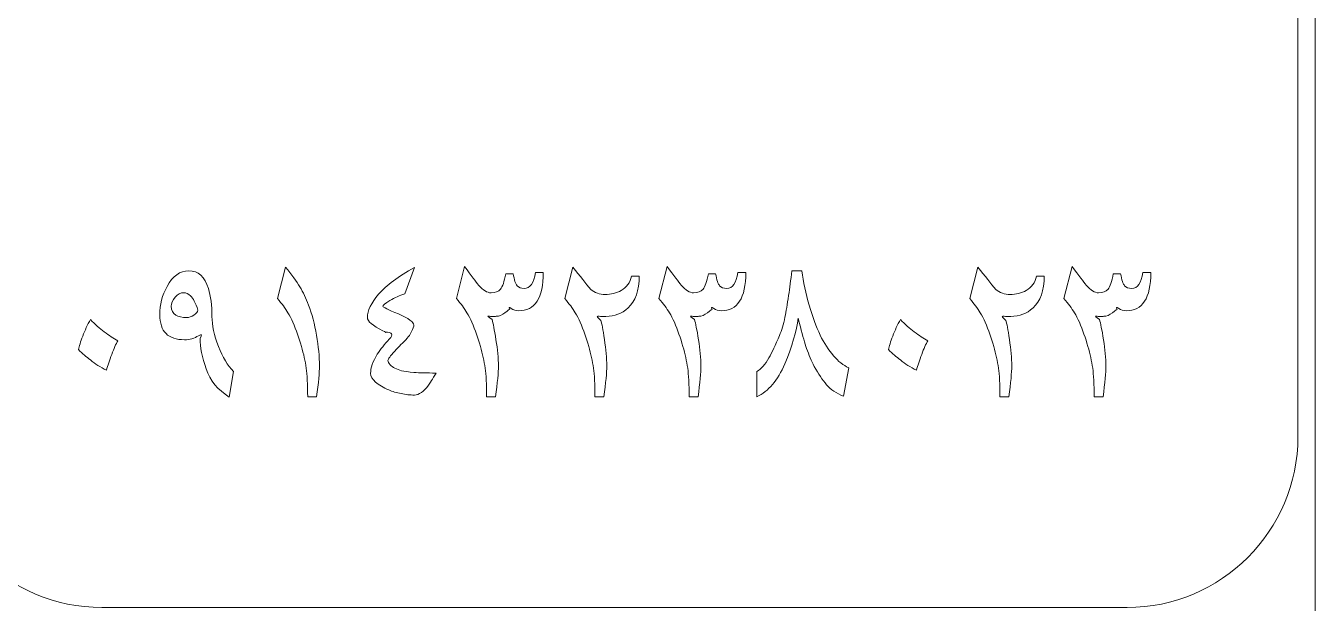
# Model space of a CAD drawing. Header units: millimetres. Extents: x 62 to 462, y 96 to 456.
# Drawn here: x 425.05 to 462.31, y 376.43 to 393.12 of the extents above; entities that cross this region are included whole.
import ezdxf

# ---------------------------------------------------------------- set-up
doc = ezdxf.new("R2010")
doc.units = ezdxf.units.MM
doc.header["$MEASUREMENT"] = 0
doc.layers.add('Layer 1', color=7, linetype='Continuous')

msp = doc.modelspace()

# ---------------------------------------------------------------- linework, layer by layer
at = {"layer": 'Layer 1', "color": 242, "lineweight": 18}
msp.add_lwpolyline([(62.3067, 95.8033), (462.3067, 95.8033), (462.3067, 455.8033), (62.3067, 455.8033), (62.3067, 95.8033)], close=True, dxfattribs=at)
at = {"layer": 'Layer 1', "color": 250, "lineweight": 18}
msp.add_open_spline([(427.2442, 415.8033), (427.2442, 415.8033), (456.8692, 415.8033), (456.8692, 415.8033), (459.5887, 415.8033), (461.8067, 413.5853), (461.8067, 410.8658), (461.8067, 410.8658), (461.8067, 381.2408), (461.8067, 381.2408), (461.8067, 378.5213), (459.5887, 376.3033), (456.8692, 376.3033), (456.8692, 376.3033), (427.2442, 376.3033), (427.2442, 376.3033), (424.5247, 376.3033), (422.3067, 378.5213), (422.3067, 381.2408), (422.3067, 381.2408), (422.3067, 410.8658), (422.3067, 410.8658), (422.3067, 413.5853), (424.5247, 415.8033), (427.2442, 415.8033)], degree=3, knots=[0, 0, 0, 0, 0.125, 0.125, 0.125, 0.25, 0.25, 0.25, 0.375, 0.375, 0.375, 0.5, 0.5, 0.5, 0.625, 0.625, 0.625, 0.75, 0.75, 0.75, 0.875, 0.875, 0.875, 1, 1, 1, 1], dxfattribs=at)
at = {"layer": 'Layer 1', "color": 250, "lineweight": 9}
for points, knots in [([(431.0486, 383.1292), (431.0486, 383.1292), (430.9197, 382.3884), (430.9197, 382.3884), (430.5969, 382.5916), (430.3775, 382.8633), (430.2591, 383.2011), (430.1418, 383.539), (430.0826, 383.8316), (430.0826, 384.0789), (430.1465, 384.1962), (430.1314, 384.224), (430.0385, 384.1602), (429.9189, 384.0835), (429.7842, 384.0441), (429.6368, 384.0441), (429.3964, 384.0441), (429.2176, 384.1044), (429.098, 384.2229), (428.9784, 384.3425), (428.9192, 384.5236), (428.9192, 384.7662), (428.9192, 385.0577), (428.9889, 385.3317), (429.1271, 385.5859), (429.2919, 385.8867), (429.5032, 386.0376), (429.7598, 386.0376), (430.0269, 386.0376), (430.215, 385.8669), (430.3241, 385.5244), (430.3926, 385.3084), (430.4263, 385.0402), (430.4263, 384.7175), (430.4263, 384.462), (430.4878, 384.1741), (430.612, 383.8537), (430.7351, 383.5344), (430.8814, 383.2929), (431.0486, 383.1292)], [0, 0, 0, 0, 0.0769231, 0.0769231, 0.0769231, 0.1538462, 0.1538462, 0.1538462, 0.2307692, 0.2307692, 0.2307692, 0.3076923, 0.3076923, 0.3076923, 0.3846154, 0.3846154, 0.3846154, 0.4615385, 0.4615385, 0.4615385, 0.5384615, 0.5384615, 0.5384615, 0.6153846, 0.6153846, 0.6153846, 0.6923077, 0.6923077, 0.6923077, 0.7692308, 0.7692308, 0.7692308, 0.8461538, 0.8461538, 0.8461538, 0.9230769, 0.9230769, 0.9230769, 1, 1, 1, 1]), ([(433.532, 383.2859), (433.532, 383.0978), (433.5053, 382.7994), (433.4508, 382.3919), (433.4508, 382.3919), (433.1918, 382.3919), (433.1918, 382.3919), (433.1918, 382.7541), (433.1779, 383.0328), (433.15, 383.2267), (433.121, 383.4206), (433.0757, 383.6284), (433.0119, 383.8502), (432.9422, 384.0952), (432.8598, 384.3285), (432.7669, 384.548), (432.7216, 384.6501), (432.6729, 384.743), (432.6206, 384.8266), (432.5463, 384.952), (432.4465, 385.0867), (432.3211, 385.2318), (432.3211, 385.2318), (432.5498, 386.1432), (432.5498, 386.1432), (432.7332, 385.9238), (432.8714, 385.7334), (432.9654, 385.5755), (433.0606, 385.4164), (433.1431, 385.2411), (433.2162, 385.0484), (433.3138, 384.7918), (433.3904, 384.5004), (433.4473, 384.1753), (433.5042, 383.8502), (433.532, 383.5541), (433.532, 383.2859)], [0, 0, 0, 0, 0.0833333, 0.0833333, 0.0833333, 0.1666667, 0.1666667, 0.1666667, 0.25, 0.25, 0.25, 0.3333333, 0.3333333, 0.3333333, 0.4166667, 0.4166667, 0.4166667, 0.5, 0.5, 0.5, 0.5833333, 0.5833333, 0.5833333, 0.6666667, 0.6666667, 0.6666667, 0.75, 0.75, 0.75, 0.8333333, 0.8333333, 0.8333333, 0.9166667, 0.9166667, 0.9166667, 1, 1, 1, 1]), ([(436.9002, 383.0816), (436.798, 382.9051), (436.726, 382.7878), (436.6831, 382.7321), (436.5426, 382.5405), (436.4079, 382.4453), (436.2814, 382.4453), (436.1478, 382.4453), (436.0166, 382.4592), (435.8889, 382.4871), (435.76, 382.5138), (435.6416, 382.5486), (435.5325, 382.5916), (435.3769, 382.6578), (435.2503, 382.7332), (435.154, 382.8203), (435.0576, 382.9062), (435.0088, 382.9887), (435.0088, 383.0688), (435.0088, 383.2337), (435.0739, 383.4183), (435.2027, 383.6226), (435.2956, 383.7677), (435.4117, 383.914), (435.5499, 384.0615), (435.6811, 384.1973), (435.6405, 384.2658), (435.428, 384.2658), (435.4733, 384.2472), (435.45, 384.2612), (435.3595, 384.3065), (435.0646, 384.4493), (434.9171, 384.577), (434.9171, 384.6908), (434.9171, 384.8835), (435.0251, 385.1053), (435.2399, 385.3572), (435.4651, 385.6184), (435.8111, 385.8774), (436.2779, 386.1328), (436.2779, 386.1328), (435.9992, 385.3677), (435.9992, 385.3677), (435.8494, 385.3224), (435.7055, 385.2585), (435.5685, 385.1761), (435.4315, 385.0925), (435.363, 385.0379), (435.363, 385.0101), (435.363, 384.9903), (435.5127, 384.916), (435.8123, 384.7895), (436.1107, 384.6629), (436.2605, 384.5549), (436.2605, 384.4667), (436.2605, 384.4295), (436.2384, 384.368), (436.1943, 384.2809), (436.1502, 384.1938), (436.1084, 384.1311), (436.07, 384.0917), (435.9481, 383.9651), (435.8262, 383.8397), (435.7066, 383.7143), (435.5766, 383.5738), (435.5127, 383.4844), (435.5127, 383.4461), (435.5127, 383.4078), (435.5336, 383.3648), (435.5778, 383.3196), (435.6474, 383.2453), (435.7577, 383.1884), (435.9075, 383.1501), (435.9864, 383.1292), (436.106, 383.1129), (436.2639, 383.1001), (436.423, 383.0885), (436.6355, 383.0816), (436.9002, 383.0816)], [0, 0, 0, 0, 0.0384615, 0.0384615, 0.0384615, 0.0769231, 0.0769231, 0.0769231, 0.1153846, 0.1153846, 0.1153846, 0.1538462, 0.1538462, 0.1538462, 0.1923077, 0.1923077, 0.1923077, 0.2307692, 0.2307692, 0.2307692, 0.2692308, 0.2692308, 0.2692308, 0.3076923, 0.3076923, 0.3076923, 0.3461538, 0.3461538, 0.3461538, 0.3846154, 0.3846154, 0.3846154, 0.4230769, 0.4230769, 0.4230769, 0.4615385, 0.4615385, 0.4615385, 0.5, 0.5, 0.5, 0.5384615, 0.5384615, 0.5384615, 0.5769231, 0.5769231, 0.5769231, 0.6153846, 0.6153846, 0.6153846, 0.6538462, 0.6538462, 0.6538462, 0.6923077, 0.6923077, 0.6923077, 0.7307692, 0.7307692, 0.7307692, 0.7692308, 0.7692308, 0.7692308, 0.8076923, 0.8076923, 0.8076923, 0.8461538, 0.8461538, 0.8461538, 0.8846154, 0.8846154, 0.8846154, 0.9230769, 0.9230769, 0.9230769, 0.9615385, 0.9615385, 0.9615385, 1, 1, 1, 1]), ([(439.4487, 385.5279), (439.6182, 385.5279), (439.7261, 385.6811), (439.7714, 385.9865), (439.7714, 385.9865), (440.0002, 385.9865), (440.0002, 385.9865), (440.0002, 385.2492), (439.761, 384.8812), (439.2849, 384.8812), (439.2106, 384.8812), (439.1398, 384.9044), (439.0725, 384.9508), (439.0063, 384.9973), (438.9912, 384.988), (439.0307, 384.9218), (439.033, 384.9334), (438.9877, 384.9021), (438.8937, 384.8266), (438.8101, 384.7569), (438.7253, 384.721), (438.6394, 384.721), (438.6278, 384.721), (438.6139, 384.721), (438.5964, 384.7198), (438.579, 384.7186), (438.5593, 384.7175), (438.5372, 384.7175), (438.4966, 384.7175), (438.456, 384.7221), (438.4165, 384.7302), (438.377, 384.7384), (438.4107, 384.7035), (438.5198, 384.6257), (438.55, 384.5224), (438.5872, 384.3285), (438.6336, 384.0441), (438.68, 383.7608), (438.7033, 383.5077), (438.7033, 383.2859), (438.7033, 383.0978), (438.6766, 382.7994), (438.622, 382.3919), (438.622, 382.3919), (438.3631, 382.3919), (438.3631, 382.3919), (438.3631, 382.7541), (438.3491, 383.0328), (438.3213, 383.2267), (438.2922, 383.4206), (438.247, 383.6284), (438.1831, 383.8502), (438.1134, 384.0952), (438.031, 384.3285), (437.9381, 384.548), (437.8928, 384.6501), (437.8441, 384.743), (437.7918, 384.8266), (437.7175, 384.952), (437.6177, 385.0867), (437.4923, 385.2318), (437.4923, 385.2318), (437.7245, 386.1572), (437.7245, 386.1572), (437.9219, 385.8936), (438.0577, 385.7171), (438.132, 385.6266), (438.2621, 385.4768), (438.3805, 385.4013), (438.4896, 385.4013), (438.6139, 385.4013), (438.7056, 385.4373), (438.7648, 385.507), (438.8217, 385.5755), (438.8728, 385.7241), (438.9181, 385.9528), (438.9181, 385.9528), (439.1294, 385.9528), (439.1294, 385.9528), (439.1607, 385.7717), (439.199, 385.6556), (439.2443, 385.6045), (439.2896, 385.5534), (439.3581, 385.5279), (439.4487, 385.5279)], [0, 0, 0, 0, 0.0357143, 0.0357143, 0.0357143, 0.0714286, 0.0714286, 0.0714286, 0.1071429, 0.1071429, 0.1071429, 0.1428571, 0.1428571, 0.1428571, 0.1785714, 0.1785714, 0.1785714, 0.2142857, 0.2142857, 0.2142857, 0.25, 0.25, 0.25, 0.2857143, 0.2857143, 0.2857143, 0.3214286, 0.3214286, 0.3214286, 0.3571429, 0.3571429, 0.3571429, 0.3928571, 0.3928571, 0.3928571, 0.4285714, 0.4285714, 0.4285714, 0.4642857, 0.4642857, 0.4642857, 0.5, 0.5, 0.5, 0.5357143, 0.5357143, 0.5357143, 0.5714286, 0.5714286, 0.5714286, 0.6071429, 0.6071429, 0.6071429, 0.6428571, 0.6428571, 0.6428571, 0.6785714, 0.6785714, 0.6785714, 0.7142857, 0.7142857, 0.7142857, 0.75, 0.75, 0.75, 0.7857143, 0.7857143, 0.7857143, 0.8214286, 0.8214286, 0.8214286, 0.8571429, 0.8571429, 0.8571429, 0.8928571, 0.8928571, 0.8928571, 0.9285714, 0.9285714, 0.9285714, 0.9642857, 0.9642857, 0.9642857, 1, 1, 1, 1]), ([(441.7858, 385.3537), (441.9565, 385.3537), (442.1109, 385.3932), (442.2514, 385.4698), (442.4128, 385.5581), (442.5115, 385.6962), (442.5474, 385.8843), (442.5474, 385.8843), (442.7727, 385.8843), (442.7727, 385.8843), (442.7727, 385.4675), (442.6647, 385.1598), (442.4488, 384.9625), (442.2723, 384.7999), (442.0575, 384.7175), (441.8067, 384.7175), (441.8067, 384.7175), (441.7556, 384.7175), (441.7556, 384.7175), (441.6825, 384.7175), (441.6233, 384.7198), (441.5768, 384.7244), (441.5304, 384.7291), (441.5606, 384.6884), (441.6674, 384.6025), (441.6894, 384.5236), (441.7231, 384.3401), (441.7672, 384.0534), (441.8113, 383.7666), (441.8334, 383.51), (441.8334, 383.2859), (441.8334, 383.0978), (441.8067, 382.7994), (441.7521, 382.3919), (441.7521, 382.3919), (441.4932, 382.3919), (441.4932, 382.3919), (441.4932, 382.7541), (441.4793, 383.0328), (441.4514, 383.2267), (441.4224, 383.4206), (441.3771, 383.6284), (441.3133, 383.8502), (441.2424, 384.0952), (441.1612, 384.3285), (441.0683, 384.548), (441.023, 384.6501), (440.9742, 384.743), (440.922, 384.8266), (440.8477, 384.952), (440.7478, 385.0867), (440.6224, 385.2318), (440.6224, 385.2318), (440.85, 386.1467), (440.85, 386.1467), (441.0636, 385.8832), (441.2366, 385.6684), (441.3713, 385.5), (441.4886, 385.4025), (441.6267, 385.3537), (441.7858, 385.3537)], [0, 0, 0, 0, 0.05, 0.05, 0.05, 0.1, 0.1, 0.1, 0.15, 0.15, 0.15, 0.2, 0.2, 0.2, 0.25, 0.25, 0.25, 0.3, 0.3, 0.3, 0.35, 0.35, 0.35, 0.4, 0.4, 0.4, 0.45, 0.45, 0.45, 0.5, 0.5, 0.5, 0.55, 0.55, 0.55, 0.6, 0.6, 0.6, 0.65, 0.65, 0.65, 0.7, 0.7, 0.7, 0.75, 0.75, 0.75, 0.8, 0.8, 0.8, 0.85, 0.85, 0.85, 0.9, 0.9, 0.9, 0.95, 0.95, 0.95, 1, 1, 1, 1]), ([(445.3003, 385.5279), (445.4698, 385.5279), (445.5777, 385.6811), (445.623, 385.9865), (445.623, 385.9865), (445.8518, 385.9865), (445.8518, 385.9865), (445.8518, 385.2492), (445.6126, 384.8812), (445.1365, 384.8812), (445.0622, 384.8812), (444.9914, 384.9044), (444.9241, 384.9508), (444.8579, 384.9973), (444.8428, 384.988), (444.8823, 384.9218), (444.8846, 384.9334), (444.8393, 384.9021), (444.7453, 384.8266), (444.6617, 384.7569), (444.5769, 384.721), (444.491, 384.721), (444.4794, 384.721), (444.4655, 384.721), (444.448, 384.7198), (444.4306, 384.7186), (444.4109, 384.7175), (444.3888, 384.7175), (444.3482, 384.7175), (444.3076, 384.7221), (444.2681, 384.7302), (444.2286, 384.7384), (444.2623, 384.7035), (444.3714, 384.6257), (444.4016, 384.5224), (444.4388, 384.3285), (444.4852, 384.0441), (444.5316, 383.7608), (444.5549, 383.5077), (444.5549, 383.2859), (444.5549, 383.0978), (444.5282, 382.7994), (444.4736, 382.3919), (444.4736, 382.3919), (444.2147, 382.3919), (444.2147, 382.3919), (444.2147, 382.7541), (444.2007, 383.0328), (444.1729, 383.2267), (444.1438, 383.4206), (444.0986, 383.6284), (444.0347, 383.8502), (443.965, 384.0952), (443.8826, 384.3285), (443.7897, 384.548), (443.7444, 384.6501), (443.6957, 384.743), (443.6434, 384.8266), (443.5691, 384.952), (443.4693, 385.0867), (443.3439, 385.2318), (443.3439, 385.2318), (443.5761, 386.1572), (443.5761, 386.1572), (443.7735, 385.8936), (443.9093, 385.7171), (443.9836, 385.6266), (444.1137, 385.4768), (444.2321, 385.4013), (444.3412, 385.4013), (444.4655, 385.4013), (444.5572, 385.4373), (444.6164, 385.507), (444.6733, 385.5755), (444.7244, 385.7241), (444.7697, 385.9528), (444.7697, 385.9528), (444.981, 385.9528), (444.981, 385.9528), (445.0123, 385.7717), (445.0506, 385.6556), (445.0959, 385.6045), (445.1412, 385.5534), (445.2097, 385.5279), (445.3003, 385.5279)], [0, 0, 0, 0, 0.0357143, 0.0357143, 0.0357143, 0.0714286, 0.0714286, 0.0714286, 0.1071429, 0.1071429, 0.1071429, 0.1428571, 0.1428571, 0.1428571, 0.1785714, 0.1785714, 0.1785714, 0.2142857, 0.2142857, 0.2142857, 0.25, 0.25, 0.25, 0.2857143, 0.2857143, 0.2857143, 0.3214286, 0.3214286, 0.3214286, 0.3571429, 0.3571429, 0.3571429, 0.3928571, 0.3928571, 0.3928571, 0.4285714, 0.4285714, 0.4285714, 0.4642857, 0.4642857, 0.4642857, 0.5, 0.5, 0.5, 0.5357143, 0.5357143, 0.5357143, 0.5714286, 0.5714286, 0.5714286, 0.6071429, 0.6071429, 0.6071429, 0.6428571, 0.6428571, 0.6428571, 0.6785714, 0.6785714, 0.6785714, 0.7142857, 0.7142857, 0.7142857, 0.75, 0.75, 0.75, 0.7857143, 0.7857143, 0.7857143, 0.8214286, 0.8214286, 0.8214286, 0.8571429, 0.8571429, 0.8571429, 0.8928571, 0.8928571, 0.8928571, 0.9285714, 0.9285714, 0.9285714, 0.9642857, 0.9642857, 0.9642857, 1, 1, 1, 1]), ([(446.1745, 383.1292), (446.2952, 383.1977), (446.4102, 383.3289), (446.5216, 383.5239), (446.6075, 383.6714), (446.7097, 383.8873), (446.8281, 384.1706), (446.885, 384.3041), (446.9373, 384.4806), (446.9849, 384.7012), (447.0162, 384.858), (447.0511, 385.0658), (447.0894, 385.327), (447.1196, 385.5314), (447.1509, 385.7682), (447.1846, 386.0376), (447.1846, 386.0376), (447.4737, 386.0376), (447.4737, 386.0376), (447.5155, 385.7113), (447.584, 385.3793), (447.6815, 385.0426), (447.779, 384.7059), (447.8859, 384.4179), (448.002, 384.1776), (448.1099, 383.9477), (448.24, 383.748), (448.3898, 383.5785), (448.5233, 383.4217), (448.6684, 383.3068), (448.8252, 383.2313), (448.8252, 383.2313), (448.6754, 382.4116), (448.6754, 382.4116), (448.4687, 382.4929), (448.3062, 382.6032), (448.1866, 382.7414), (448.0681, 382.8795), (447.9497, 383.0583), (447.8313, 383.2754), (447.75, 383.4275), (447.6757, 383.6005), (447.6107, 383.7933), (447.5608, 383.9431), (447.5004, 384.1509), (447.4296, 384.4191), (447.3762, 384.6188), (447.3529, 384.7024), (447.3622, 384.6699), (447.3216, 384.2937), (447.1927, 383.8525), (446.9779, 383.3474), (446.7736, 382.8691), (446.5065, 382.5521), (446.1745, 382.3977), (446.1745, 382.3977), (446.1745, 383.1292), (446.1745, 383.1292)], [0, 0, 0, 0, 0.0526316, 0.0526316, 0.0526316, 0.1052632, 0.1052632, 0.1052632, 0.1578947, 0.1578947, 0.1578947, 0.2105263, 0.2105263, 0.2105263, 0.2631579, 0.2631579, 0.2631579, 0.3157895, 0.3157895, 0.3157895, 0.3684211, 0.3684211, 0.3684211, 0.4210526, 0.4210526, 0.4210526, 0.4736842, 0.4736842, 0.4736842, 0.5263158, 0.5263158, 0.5263158, 0.5789474, 0.5789474, 0.5789474, 0.6315789, 0.6315789, 0.6315789, 0.6842105, 0.6842105, 0.6842105, 0.7368421, 0.7368421, 0.7368421, 0.7894737, 0.7894737, 0.7894737, 0.8421053, 0.8421053, 0.8421053, 0.8947368, 0.8947368, 0.8947368, 0.9473684, 0.9473684, 0.9473684, 1, 1, 1, 1]), ([(453.489, 385.3537), (453.6597, 385.3537), (453.8141, 385.3932), (453.9546, 385.4698), (454.116, 385.5581), (454.2147, 385.6962), (454.2506, 385.8843), (454.2506, 385.8843), (454.4759, 385.8843), (454.4759, 385.8843), (454.4759, 385.4675), (454.3679, 385.1598), (454.152, 384.9625), (453.9755, 384.7999), (453.7607, 384.7175), (453.5099, 384.7175), (453.5099, 384.7175), (453.4588, 384.7175), (453.4588, 384.7175), (453.3857, 384.7175), (453.3265, 384.7198), (453.28, 384.7244), (453.2336, 384.7291), (453.2638, 384.6884), (453.3706, 384.6025), (453.3926, 384.5236), (453.4263, 384.3401), (453.4704, 384.0534), (453.5145, 383.7666), (453.5366, 383.51), (453.5366, 383.2859), (453.5366, 383.0978), (453.5099, 382.7994), (453.4553, 382.3919), (453.4553, 382.3919), (453.1964, 382.3919), (453.1964, 382.3919), (453.1964, 382.7541), (453.1825, 383.0328), (453.1546, 383.2267), (453.1256, 383.4206), (453.0803, 383.6284), (453.0165, 383.8502), (452.9456, 384.0952), (452.8644, 384.3285), (452.7715, 384.548), (452.7262, 384.6501), (452.6774, 384.743), (452.6252, 384.8266), (452.5509, 384.952), (452.451, 385.0867), (452.3256, 385.2318), (452.3256, 385.2318), (452.5532, 386.1467), (452.5532, 386.1467), (452.7668, 385.8832), (452.9398, 385.6684), (453.0745, 385.5), (453.1918, 385.4025), (453.3299, 385.3537), (453.489, 385.3537)], [0, 0, 0, 0, 0.05, 0.05, 0.05, 0.1, 0.1, 0.1, 0.15, 0.15, 0.15, 0.2, 0.2, 0.2, 0.25, 0.25, 0.25, 0.3, 0.3, 0.3, 0.35, 0.35, 0.35, 0.4, 0.4, 0.4, 0.45, 0.45, 0.45, 0.5, 0.5, 0.5, 0.55, 0.55, 0.55, 0.6, 0.6, 0.6, 0.65, 0.65, 0.65, 0.7, 0.7, 0.7, 0.75, 0.75, 0.75, 0.8, 0.8, 0.8, 0.85, 0.85, 0.85, 0.9, 0.9, 0.9, 0.95, 0.95, 0.95, 1, 1, 1, 1]), ([(457.0035, 385.5279), (457.173, 385.5279), (457.2809, 385.6811), (457.3262, 385.9865), (457.3262, 385.9865), (457.555, 385.9865), (457.555, 385.9865), (457.555, 385.2492), (457.3158, 384.8812), (456.8397, 384.8812), (456.7654, 384.8812), (456.6946, 384.9044), (456.6273, 384.9508), (456.5611, 384.9973), (456.546, 384.988), (456.5855, 384.9218), (456.5878, 384.9334), (456.5425, 384.9021), (456.4485, 384.8266), (456.3649, 384.7569), (456.2801, 384.721), (456.1942, 384.721), (456.1826, 384.721), (456.1687, 384.721), (456.1512, 384.7198), (456.1338, 384.7186), (456.1141, 384.7175), (456.092, 384.7175), (456.0514, 384.7175), (456.0108, 384.7221), (455.9713, 384.7302), (455.9318, 384.7384), (455.9655, 384.7035), (456.0746, 384.6257), (456.1048, 384.5224), (456.142, 384.3285), (456.1884, 384.0441), (456.2348, 383.7608), (456.2581, 383.5077), (456.2581, 383.2859), (456.2581, 383.0978), (456.2314, 382.7994), (456.1768, 382.3919), (456.1768, 382.3919), (455.9179, 382.3919), (455.9179, 382.3919), (455.9179, 382.7541), (455.9039, 383.0328), (455.8761, 383.2267), (455.847, 383.4206), (455.8018, 383.6284), (455.7379, 383.8502), (455.6682, 384.0952), (455.5858, 384.3285), (455.4929, 384.548), (455.4476, 384.6501), (455.3989, 384.743), (455.3466, 384.8266), (455.2723, 384.952), (455.1725, 385.0867), (455.0471, 385.2318), (455.0471, 385.2318), (455.2793, 386.1572), (455.2793, 386.1572), (455.4767, 385.8936), (455.6125, 385.7171), (455.6868, 385.6266), (455.8169, 385.4768), (455.9353, 385.4013), (456.0444, 385.4013), (456.1687, 385.4013), (456.2604, 385.4373), (456.3196, 385.507), (456.3765, 385.5755), (456.4276, 385.7241), (456.4729, 385.9528), (456.4729, 385.9528), (456.6842, 385.9528), (456.6842, 385.9528), (456.7155, 385.7717), (456.7538, 385.6556), (456.7991, 385.6045), (456.8444, 385.5534), (456.9129, 385.5279), (457.0035, 385.5279)], [0, 0, 0, 0, 0.0357143, 0.0357143, 0.0357143, 0.0714286, 0.0714286, 0.0714286, 0.1071429, 0.1071429, 0.1071429, 0.1428571, 0.1428571, 0.1428571, 0.1785714, 0.1785714, 0.1785714, 0.2142857, 0.2142857, 0.2142857, 0.25, 0.25, 0.25, 0.2857143, 0.2857143, 0.2857143, 0.3214286, 0.3214286, 0.3214286, 0.3571429, 0.3571429, 0.3571429, 0.3928571, 0.3928571, 0.3928571, 0.4285714, 0.4285714, 0.4285714, 0.4642857, 0.4642857, 0.4642857, 0.5, 0.5, 0.5, 0.5357143, 0.5357143, 0.5357143, 0.5714286, 0.5714286, 0.5714286, 0.6071429, 0.6071429, 0.6071429, 0.6428571, 0.6428571, 0.6428571, 0.6785714, 0.6785714, 0.6785714, 0.7142857, 0.7142857, 0.7142857, 0.75, 0.75, 0.75, 0.7857143, 0.7857143, 0.7857143, 0.8214286, 0.8214286, 0.8214286, 0.8571429, 0.8571429, 0.8571429, 0.8928571, 0.8928571, 0.8928571, 0.9285714, 0.9285714, 0.9285714, 0.9642857, 0.9642857, 0.9642857, 1, 1, 1, 1]), ([(430.0211, 384.9021), (429.9514, 385.1053), (429.8794, 385.2446), (429.8074, 385.3166), (429.7482, 385.3758), (429.6809, 385.4048), (429.6066, 385.4048), (429.5183, 385.4048), (429.4359, 385.3607), (429.3616, 385.2725), (429.2873, 385.1842), (429.249, 385.0971), (429.249, 385.0101), (429.249, 384.8928), (429.2919, 384.808), (429.379, 384.7558), (429.4556, 384.7082), (429.5613, 384.6838), (429.6948, 384.6838), (429.7633, 384.6838), (429.8318, 384.7082), (429.9026, 384.7558), (429.9723, 384.8034), (430.0129, 384.8522), (430.0211, 384.9021)], [0, 0, 0, 0, 0.125, 0.125, 0.125, 0.25, 0.25, 0.25, 0.375, 0.375, 0.375, 0.5, 0.5, 0.5, 0.625, 0.625, 0.625, 0.75, 0.75, 0.75, 0.875, 0.875, 0.875, 1, 1, 1, 1]), ([(427.3751, 383.164), (427.2044, 383.2522), (427.05, 383.3509), (426.9118, 383.4601), (426.7969, 383.5483), (426.6808, 383.6481), (426.5647, 383.7584), (426.5879, 383.856), (426.6297, 383.9872), (426.6924, 384.152), (426.7551, 384.3157), (426.8294, 384.4748), (426.9153, 384.6257), (427.0442, 384.4922), (427.1777, 384.3738), (427.3147, 384.2705), (427.4529, 384.1671), (427.5817, 384.0835), (427.7048, 384.0174), (427.6502, 383.9198), (427.5922, 383.7875), (427.5295, 383.6191), (427.4668, 383.4519), (427.4157, 383.2998), (427.3751, 383.164)], [0, 0, 0, 0, 0.125, 0.125, 0.125, 0.25, 0.25, 0.25, 0.375, 0.375, 0.375, 0.5, 0.5, 0.5, 0.625, 0.625, 0.625, 0.75, 0.75, 0.75, 0.875, 0.875, 0.875, 1, 1, 1, 1]), ([(450.7815, 383.164), (450.6108, 383.2522), (450.4564, 383.3509), (450.3182, 383.4601), (450.2033, 383.5483), (450.0872, 383.6481), (449.9711, 383.7584), (449.9943, 383.856), (450.0361, 383.9872), (450.0988, 384.152), (450.1615, 384.3157), (450.2358, 384.4748), (450.3217, 384.6257), (450.4506, 384.4922), (450.5841, 384.3738), (450.7211, 384.2705), (450.8593, 384.1671), (450.9881, 384.0835), (451.1112, 384.0174), (451.0566, 383.9198), (450.9986, 383.7875), (450.9359, 383.6191), (450.8732, 383.4519), (450.8221, 383.2998), (450.7815, 383.164)], [0, 0, 0, 0, 0.125, 0.125, 0.125, 0.25, 0.25, 0.25, 0.375, 0.375, 0.375, 0.5, 0.5, 0.5, 0.625, 0.625, 0.625, 0.75, 0.75, 0.75, 0.875, 0.875, 0.875, 1, 1, 1, 1])]:
    msp.add_open_spline(points, degree=3, knots=knots, dxfattribs=at)

doc.saveas('drawing.dxf')
